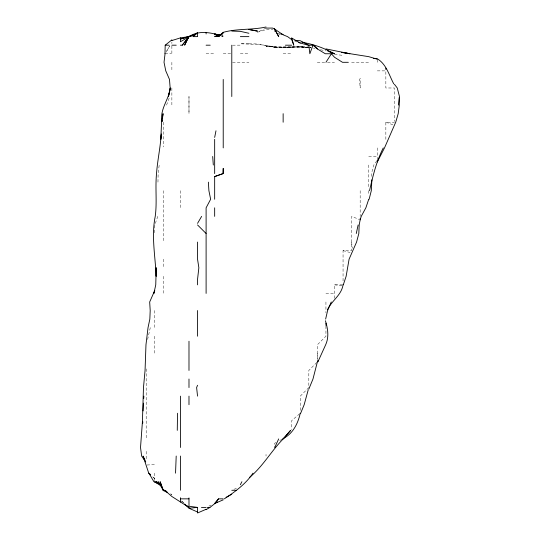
<?xml version="1.0" encoding="UTF-8"?>
<svg xmlns="http://www.w3.org/2000/svg" width="540" height="540" viewBox="0 0 540 540"><rect width="100%" height="100%" fill="white"/><g stroke="black" fill="none" stroke-linecap="round" stroke-linejoin="round"><path stroke-width="0.41" stroke-dasharray="2.7 2.03" d="M157.964 182.142L158.132 173.583L159.212 165.024M150.282 327.652L147.481 340.106M157.795 216.378L154.751 224.944L154.751 233.503M166.556 105.111L169.763 96.545M376.859 160.751L373.815 165.024L371.5 173.583L371.736 177.471M316.811 362.462L308.819 370.454L308.819 387.572L300.26 396.131L300.26 411.696M299.646 413.775L291.701 420.599L291.701 429.59M276.055 442.544L274.583 443.347L274.583 447.485M279.734 440.532L281.947 439.331M266.024 28.073L257.459 32.204L266.024 29.72L273.024 29.147M208.96 506.095L211.1 505.116M233.921 489.341L237.492 487.775M146.968 465.001L154.751 464.603M308.819 47.405L300.26 46.865L283.142 47.27L300.26 46.913L308.043 47.358M274.583 47.284L291.701 47.534L274.583 47.284L266.024 45.981L283.142 47.709L266.024 46.332L283.142 46.838L300.26 46.386L308.819 47.048M291.701 46.994L300.26 46.865L308.819 47.635M232.565 45.184L240.341 45.151M283.142 47.723L308.043 47.77M165.051 53.75L171.389 53.75M206.105 53.75L214.663 53.75M223.222 53.75L231.005 53.75M240.341 53.75L248.906 53.75M283.142 53.75L291.701 53.75M232.565 62.309L248.906 62.309M317.277 62.309L325.937 62.309M327.497 62.309L334.496 62.309M351.614 62.309L368.732 62.309M377.298 70.868L385.85 70.868L385.85 87.986L394.416 87.986L394.416 121.446M385.85 139.347L385.85 122.229L394.416 122.229M368.732 156.465L377.298 156.465M343.055 280.969L343.055 250.621L351.614 250.621L351.614 216.378L359.397 219.503M334.496 298.35L334.496 284.857L343.055 284.857M325.937 293.416L334.496 293.416M189.763 36.673L192.098 36.788M334.496 284.857L342.279 285.485M300.26 46.865L308.043 47.567M334.496 54.527L343.055 55.323M309.596 47.135L311.155 47.318M278.471 33.73L280.031 33.953M313.49 48.485L315.043 48.708M223.222 35.971L221.67 35.741L223.222 36.038M278.471 33.925L280.031 34.229M320.49 49.721L325.937 50.902M343.055 250.621L350.062 252.504M294.813 41.202L297.149 41.992M385.85 122.229L393.633 125.044M170.444 493.891L171.869 494.559L170.444 493.702M181.649 501.005L184.093 503.138M181.609 501.086L183.391 502.808M351.614 242.062L352.35 248.285M317.378 353.336L317.75 359.559M377.298 60.19L377.298 62.309M377.298 147.906L377.298 160.137M368.732 165.024L368.732 188.366M368.732 190.701L368.732 195.372M360.173 190.701L360.173 216.378M325.937 301.975L325.937 312.856M325.937 326.16L325.937 336.211L317.378 344.77L317.378 359.559M274.583 29.025L274.583 33.163M266.024 454.424L266.024 456.044M180.428 190.701L180.428 207.819M171.869 42.08L171.869 43.551M171.869 45.995L171.869 53.258M171.869 62.309L171.869 70.868M171.869 87.986L171.869 105.111M163.31 122.229L163.31 146.907M163.31 190.701L163.31 242.062M163.31 259.18L163.31 267.739M163.31 276.298L163.31 293.416M154.751 310.534L154.751 327.652M154.751 336.211L154.751 353.336M154.751 473.168L154.751 480.958M146.192 368.894L146.192 438.925M146.192 451.346L146.192 460.161M188.987 96.545L188.987 113.67L188.987 96.545M169.736 45.907L165.901 52.326L169.729 45.907M360.173 78.55L359.546 79.427L360.173 87.986L360.173 78.55M248.906 43.834L240.341 43.781C251.809 44.28 263.392 44.165 274.583 47.122L257.459 43.929L248.906 43.834M311.155 47.648L309.596 47.547L311.155 47.648M223.222 36.632L221.67 36.14L223.222 36.632M154.751 478.643L152.341 476.456L154.751 478.643"/><path stroke-width="0.81" d="M177.269 430.367L177.525 413.249M176.202 456.044L175.541 473.168M143.1 410.913L143.377 403.13M164.977 53.75L165.2 45.191L171.869 39.872L171.869 40.547L180.428 37.874L188.987 36.632L192.098 35.559M214.663 176.573L223.047 173.583L223.222 168.392L223.222 173.583L214.663 176.573L214.663 199.26M143.708 398.466L143.869 396.131M142.709 423.367L142.817 421.808M161.21 135.452L160.819 139.347L161.561 122.229L163.087 113.67L162.493 118.334M165.051 53.75L164.025 62.309L165.773 70.868L169.486 79.427L170.154 87.986L168.467 96.545L170.316 87.986C168.986 99.61 159.597 109.134 162 121.446M162.101 121.446L162.297 119.894M398.392 105.111L399.479 96.545L397.258 87.986L394.416 84.274M161.224 133.9C160.461 147.224 157.484 160.279 156.533 173.583C155.095 187.859 157.181 202.25 155.23 216.378C151.2 236.189 155.351 256.385 156.161 276.298L156.236 267.739L155.75 284.857L153.887 293.416L154.751 290.507L149.681 301.975L150.194 310.534L149.837 319.093L148.034 327.652L145.976 344.77L145.058 370.454L143.471 387.572L142.418 421.808L140.522 447.485L141.635 456.044L145.733 461.97M325.64 319.093L327.611 310.534L331.256 301.975M368.732 199.26L365.863 207.819L361.22 216.378L360.173 219.814L359.188 224.944L358.83 233.503L356.576 242.062L349.09 259.18L346.133 276.298L343.291 284.857M214.663 137.437L215.98 130.788M356.279 233.503L358.142 224.944M317.378 361.894L312.977 379.013L308.819 389.124M369.131 199.26L371.297 190.701L371.878 179.806M308.205 389.907L304.175 404.69L300.659 413.249M369.529 190.701C372.931 175.865 376.326 161.629 383.272 147.906M300.26 413.249C297.952 423.556 293.011 433.64 283.142 438.601L282.683 438.925M308.819 45.191L312.991 45.191L309.845 53.75L308.819 45.191L300.26 40.723L294.813 40.352M197.546 385.263L196.614 387.572L197.546 396.131M377.298 161.993L384.5 147.906L395.712 122.229L398.196 113.67L399.31 105.111L399.289 97.328M274.752 447.485L278.674 438.925M188.757 36.632L184.64 45.191L188.987 36.355L194.434 34.655M240.341 484.758L241.9 481.727M197.546 223.357L201.629 216.378M327.429 309.825C331.587 300.74 341.496 295.218 343.055 284.857M325.937 62.309L331.418 53.75L334.496 57.247L342.495 62.309L348.354 62.309M252.983 473.168C245.862 483.901 234.988 491.846 224.35 498.845M180.428 45.191L182.257 45.191L188.987 36.632C197.978 30.537 209.567 32.096 219.335 35.33L214.663 34.459L220.111 35.424M223.222 498.845L218.518 498.845L214.663 503.719L209.939 507.404L206.105 509.659L206.105 509.274L197.546 513L197.546 507.404L188.987 506.237L188.987 497.927M182.257 45.191L188.987 36.808L180.428 41.749L180.428 37.874M223.222 499.858L214.663 503.483L218.518 498.845M283.196 438.925L290.621 430.367L283.142 438.98C271.148 451.143 262.818 466.553 249.5 477.448M197.006 36.632L193.07 36.632L197.546 32.63L197.546 36.632M193.07 36.632L197.546 32.663M220.313 35.215L218.565 36.632L223.222 32.333C237.222 28.424 251.91 30.159 266.024 27M221.474 34.277L223.222 32.859L217.499 36.632L219.645 35.566M214.663 503.483L217.519 501.937M226.078 497.32L231.788 494.262M222.446 34.047L214.663 36.632L216.999 36.18M188.602 36.632L180.428 39.049L188.987 36.565M187.15 505.805L188.987 507.404L188.987 508.241L197.546 507.404M266.024 28.073L272.599 28.073L274.583 28.951L278.701 36.632L274.583 28.951M240.341 36.632L248.906 36.632M165.2 45.191L169.155 45.191M171.869 45.191L176.222 45.191M206.105 45.191L210.222 45.191M285.39 45.191L291.701 45.191M331.418 53.75L325.31 53.75L317.378 48.938L312.991 45.191M154.751 481.727L156.404 481.727L160.799 485.163M166.88 491.569L164.741 490.286L163.31 490.286L158.085 481.727L159.651 483.408M231.788 490.286L236.365 490.286M180.428 498.845L188.987 498.845M201.447 507.404L206.105 507.404M207.266 507.404L209.939 507.404M231.788 31.077L240.341 31.347L248.906 33.271M214.663 34.715L220.887 34.911M373.403 58.367L377.298 58.779C386.289 64.078 389.084 75.127 393.741 83.849M280.807 34.067L283.142 34.405M217.775 35.174L219.335 35.404L214.663 33.912L220.887 35.458M301.82 42.208C313.146 44.179 324.169 47.891 334.118 53.75L329.656 51.806M325.937 48.897L349.893 53.75L341.503 52.346L368.732 56.666L377.298 59.184M298.701 42.525L308.057 45.191M154.751 482.274L157.862 483.226M330.608 52.454L334.496 53.75L327.497 50.841M188.987 508.241L197.546 512.014M163.31 490.55L167.589 492.554M291.701 38.023L293.787 45.191L291.701 39.623L291.701 38.023L300.26 43.052M154.751 481.923L160.454 485.393M164.741 490.286L171.869 496.49L188.987 507.404M274.583 29.025L283.142 34.837L287.584 36.632L291.701 39.623M156.404 481.727L160.799 485.291M150.539 474.808L148.736 473.168L143.066 456.044L145.145 460.431M150.653 474.808L148.898 473.168L153.927 481.727M184.572 503.962L188.129 507.404M197.546 224.944L206.105 233.503M313.726 45.191L317.378 48.938M163.094 490.286L160.15 481.727L163.31 490.286L163.31 489.659M325.424 320.726C327.807 328.556 329.225 337.021 325.661 344.77L317.885 361.894L317.79 360.335M212.693 156.465L213.314 165.024M208.373 182.142L208.906 190.701L210.641 199.26L206.105 207.819L206.105 293.416M385.85 68.114L385.85 69.491M360.173 218.444L360.173 219.814M325.937 323.176L325.937 325.418M283.142 113.67L283.142 122.229M231.788 45.191L231.788 96.545M223.222 79.427L223.222 147.906M214.663 139.347L214.663 173.583M214.663 207.819L214.663 216.378M206.105 32.65L206.105 33.946M197.546 242.062L197.546 259.18L198.855 267.739L197.546 279.376L197.546 284.857M197.546 310.534L197.546 336.211M188.987 341.253L188.987 370.454M188.987 379.013L188.987 387.572M188.987 396.131L188.987 404.69M180.428 396.131L180.428 447.485M180.428 456.044L180.428 490.286M180.428 497.718L180.428 502.072M257.459 31.118L248.906 29.484L257.459 31.118"/></g></svg>
